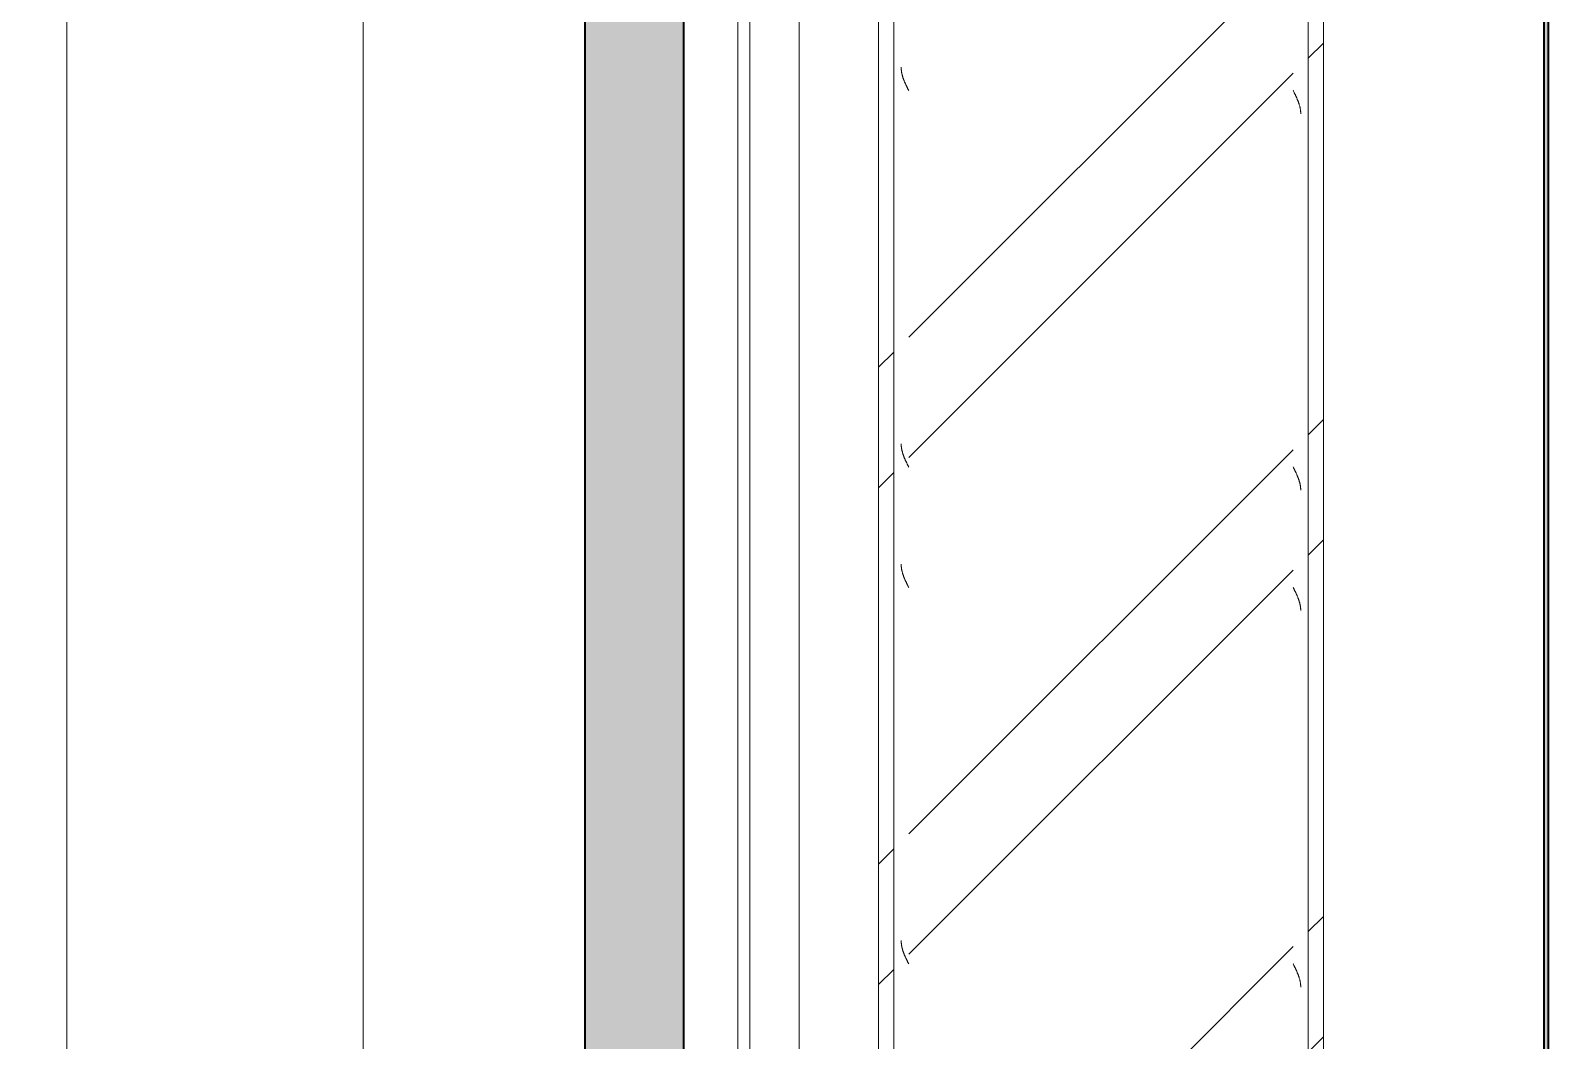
# Model space of a CAD drawing. Header units: centimetres. Extents: x -13467 to 3766, y -437 to 1921.
# Drawn here: x 1408.8 to 1562.4, y 198.9 to 301.1 of the extents above; entities that cross this region are included whole.
import ezdxf

# ---------------------------------------------------------------- set-up
doc = ezdxf.new("R2010")
doc.units = ezdxf.units.CM
for name, color, linetype, lineweight in [('A-WALL', 7, 'Continuous', 9), ('A-WALL-PATT', 7, 'Continuous', 35), ('I-WALL', 7, 'Continuous', 9), ('P-PIPE', 7, 'Continuous', 9), ('S-COLS', 7, 'Continuous', 9)]:
    doc.layers.add(name, color=color, linetype=linetype, lineweight=lineweight)
pattern_1 = [(45, (-5050.647, 712), (-25.14472, 25.14472), []), (45, (-5050.647, 750.1), (-25.14472, 25.14472), [])]

# ---------------------------------------------------------------- blocks, each defined once
blk = doc.blocks.new('FP_90-Sección 1-2')
at = {"layer": 'S-COLS', "color": 9, "true_color": 0xc0c0c0}
for p, q in [((2087.92, 294.99), (2087.9, 295.03)), ((2087.93, 294.95), (2087.92, 294.99)), ((2087.95, 294.91), (2087.93, 294.95)), ((2087.97, 294.88), (2087.95, 294.91)), ((2087.99, 294.84), (2087.97, 294.88)), ((2088.01, 294.8), (2087.99, 294.84)), ((2088.03, 294.76), (2088.01, 294.8)), ((2088.05, 294.73), (2088.03, 294.76)), ((2088.06, 294.69), (2088.05, 294.73)), ((2088.08, 294.65), (2088.06, 294.69)), ((2088.1, 294.61), (2088.08, 294.65)), ((2088.12, 294.58), (2088.1, 294.61)), ((2088.14, 294.54), (2088.12, 294.58)), ((2088.16, 294.5), (2088.14, 294.54)), ((2088.17, 294.47), (2088.16, 294.5)), ((2088.19, 294.43), (2088.17, 294.47)), ((2088.21, 294.39), (2088.19, 294.43)), ((2088.22, 294.35), (2088.21, 294.39)), ((2088.24, 294.32), (2088.22, 294.35)), ((2088.26, 294.28), (2088.24, 294.32)), ((2088.27, 294.24), (2088.26, 294.28)), ((2088.29, 294.2), (2088.27, 294.24)), ((2088.31, 294.17), (2088.29, 294.2)), ((2088.32, 294.13), (2088.31, 294.17)), ((2088.34, 294.09), (2088.32, 294.13)), ((2088.35, 294.06), (2088.34, 294.09)), ((2088.37, 294.02), (2088.35, 294.06)), ((2088.38, 293.98), (2088.37, 294.02)), ((2088.4, 293.94), (2088.38, 293.98)), ((2088.41, 293.91), (2088.4, 293.94)), ((2088.43, 293.87), (2088.41, 293.91)), ((2088.44, 293.83), (2088.43, 293.87)), ((2088.45, 293.79), (2088.44, 293.83)), ((2088.47, 293.76), (2088.45, 293.79)), ((2088.48, 293.72), (2088.47, 293.76)), ((2088.49, 293.68), (2088.48, 293.72)), ((2088.5, 293.64), (2088.49, 293.68)), ((2088.51, 293.61), (2088.5, 293.64)), ((2088.52, 293.57), (2088.51, 293.61)), ((2088.54, 293.53), (2088.52, 293.57)), ((2088.55, 293.5), (2088.54, 293.53)), ((2088.56, 293.46), (2088.55, 293.5)), ((2088.56, 293.42), (2088.56, 293.46)), ((2088.57, 293.38), (2088.56, 293.42)), ((2088.58, 293.35), (2088.57, 293.38)), ((2088.59, 293.31), (2088.58, 293.35)), ((2088.6, 293.27), (2088.59, 293.31)), ((2088.61, 293.23), (2088.6, 293.27)), ((2088.61, 293.2), (2088.61, 293.23)), ((2088.62, 293.16), (2088.61, 293.2)), ((2088.63, 293.12), (2088.62, 293.16)), ((2088.63, 293.09), (2088.63, 293.12)), ((2088.64, 293.05), (2088.63, 293.09)), ((2088.64, 293.01), (2088.64, 293.05)), ((2088.65, 292.97), (2088.64, 293.01)), ((2088.65, 292.94), (2088.65, 292.97)), ((2088.65, 292.9), (2088.65, 292.94)), ((2088.66, 292.86), (2088.65, 292.9)), ((2088.66, 292.82), (2088.66, 292.86)), ((2088.66, 292.79), (2088.66, 292.82)), ((2088.66, 292.75), (2088.66, 292.79)), ((2088.66, 292.71), (2088.66, 292.75)), ((2088.66, 292.67), (2088.66, 292.71)), ((2087.92, 256.89), (2087.9, 256.93)), ((2087.93, 256.85), (2087.92, 256.89)), ((2087.95, 256.81), (2087.93, 256.85)), ((2087.97, 256.78), (2087.95, 256.81)), ((2087.99, 256.74), (2087.97, 256.78)), ((2088.01, 256.7), (2087.99, 256.74)), ((2088.03, 256.66), (2088.01, 256.7)), ((2088.05, 256.63), (2088.03, 256.66)), ((2088.06, 256.59), (2088.05, 256.63)), ((2088.08, 256.55), (2088.06, 256.59)), ((2088.1, 256.51), (2088.08, 256.55)), ((2088.12, 256.48), (2088.1, 256.51)), ((2088.14, 256.44), (2088.12, 256.48)), ((2088.16, 256.4), (2088.14, 256.44)), ((2088.17, 256.37), (2088.16, 256.4)), ((2088.19, 256.33), (2088.17, 256.37)), ((2088.21, 256.29), (2088.19, 256.33)), ((2088.22, 256.25), (2088.21, 256.29)), ((2088.24, 256.22), (2088.22, 256.25)), ((2088.26, 256.18), (2088.24, 256.22)), ((2088.27, 256.14), (2088.26, 256.18)), ((2088.29, 256.1), (2088.27, 256.14)), ((2088.31, 256.07), (2088.29, 256.1)), ((2088.32, 256.03), (2088.31, 256.07)), ((2088.34, 255.99), (2088.32, 256.03)), ((2088.35, 255.96), (2088.34, 255.99)), ((2088.37, 255.92), (2088.35, 255.96)), ((2088.38, 255.88), (2088.37, 255.92)), ((2088.4, 255.84), (2088.38, 255.88)), ((2088.41, 255.81), (2088.4, 255.84)), ((2088.43, 255.77), (2088.41, 255.81)), ((2088.44, 255.73), (2088.43, 255.77)), ((2088.45, 255.69), (2088.44, 255.73)), ((2088.47, 255.66), (2088.45, 255.69)), ((2088.48, 255.62), (2088.47, 255.66)), ((2088.49, 255.58), (2088.48, 255.62)), ((2088.5, 255.54), (2088.49, 255.58)), ((2088.51, 255.51), (2088.5, 255.54)), ((2088.52, 255.47), (2088.51, 255.51)), ((2088.54, 255.43), (2088.52, 255.47)), ((2088.55, 255.4), (2088.54, 255.43)), ((2088.56, 255.36), (2088.55, 255.4)), ((2088.56, 255.32), (2088.56, 255.36)), ((2088.57, 255.28), (2088.56, 255.32)), ((2088.58, 255.25), (2088.57, 255.28)), ((2088.59, 255.21), (2088.58, 255.25)), ((2088.6, 255.17), (2088.59, 255.21)), ((2088.61, 255.13), (2088.6, 255.17)), ((2088.61, 255.1), (2088.61, 255.13)), ((2088.62, 255.06), (2088.61, 255.1)), ((2088.63, 255.02), (2088.62, 255.06)), ((2088.63, 254.99), (2088.63, 255.02)), ((2088.64, 254.95), (2088.63, 254.99)), ((2088.64, 254.91), (2088.64, 254.95)), ((2088.65, 254.87), (2088.64, 254.91)), ((2088.65, 254.84), (2088.65, 254.87)), ((2088.65, 254.8), (2088.65, 254.84)), ((2088.66, 254.76), (2088.65, 254.8)), ((2088.66, 254.72), (2088.66, 254.76)), ((2088.66, 254.69), (2088.66, 254.72)), ((2088.66, 254.65), (2088.66, 254.69)), ((2088.66, 254.61), (2088.66, 254.65)), ((2088.66, 254.57), (2088.66, 254.61)), ((2087.92, 244.7), (2087.9, 244.74)), ((2087.93, 244.66), (2087.92, 244.7)), ((2087.95, 244.62), (2087.93, 244.66)), ((2087.97, 244.59), (2087.95, 244.62)), ((2087.99, 244.55), (2087.97, 244.59)), ((2088.01, 244.51), (2087.99, 244.55)), ((2088.03, 244.47), (2088.01, 244.51)), ((2088.05, 244.44), (2088.03, 244.47)), ((2088.06, 244.4), (2088.05, 244.44)), ((2088.08, 244.36), (2088.06, 244.4)), ((2088.1, 244.33), (2088.08, 244.36)), ((2088.12, 244.29), (2088.1, 244.33)), ((2088.14, 244.25), (2088.12, 244.29)), ((2088.16, 244.21), (2088.14, 244.25)), ((2088.17, 244.18), (2088.16, 244.21)), ((2088.19, 244.14), (2088.17, 244.18)), ((2088.21, 244.1), (2088.19, 244.14)), ((2088.22, 244.06), (2088.21, 244.1)), ((2088.24, 244.03), (2088.22, 244.06)), ((2088.26, 243.99), (2088.24, 244.03)), ((2088.27, 243.95), (2088.26, 243.99)), ((2088.29, 243.91), (2088.27, 243.95)), ((2088.31, 243.88), (2088.29, 243.91)), ((2088.32, 243.84), (2088.31, 243.88)), ((2088.34, 243.8), (2088.32, 243.84)), ((2088.35, 243.77), (2088.34, 243.8)), ((2088.37, 243.73), (2088.35, 243.77)), ((2088.38, 243.69), (2088.37, 243.73)), ((2088.4, 243.65), (2088.38, 243.69)), ((2088.41, 243.62), (2088.4, 243.65)), ((2088.43, 243.58), (2088.41, 243.62)), ((2088.44, 243.54), (2088.43, 243.58)), ((2088.45, 243.5), (2088.44, 243.54)), ((2088.47, 243.47), (2088.45, 243.5)), ((2088.48, 243.43), (2088.47, 243.47)), ((2088.49, 243.39), (2088.48, 243.43)), ((2088.5, 243.36), (2088.49, 243.39)), ((2088.51, 243.32), (2088.5, 243.36)), ((2088.52, 243.28), (2088.51, 243.32)), ((2088.54, 243.24), (2088.52, 243.28)), ((2088.55, 243.21), (2088.54, 243.24)), ((2088.56, 243.17), (2088.55, 243.21)), ((2088.56, 243.13), (2088.56, 243.17)), ((2088.57, 243.09), (2088.56, 243.13)), ((2088.58, 243.06), (2088.57, 243.09)), ((2088.59, 243.02), (2088.58, 243.06)), ((2088.6, 242.98), (2088.59, 243.02)), ((2088.61, 242.95), (2088.6, 242.98)), ((2088.61, 242.91), (2088.61, 242.95)), ((2088.62, 242.87), (2088.61, 242.91)), ((2088.63, 242.83), (2088.62, 242.87)), ((2088.63, 242.8), (2088.63, 242.83)), ((2088.64, 242.76), (2088.63, 242.8)), ((2088.64, 242.72), (2088.64, 242.76)), ((2088.65, 242.68), (2088.64, 242.72)), ((2088.65, 242.65), (2088.65, 242.68)), ((2088.65, 242.61), (2088.65, 242.65)), ((2088.66, 242.57), (2088.65, 242.61)), ((2088.66, 242.53), (2088.66, 242.57)), ((2088.66, 242.5), (2088.66, 242.53)), ((2088.66, 242.46), (2088.66, 242.5)), ((2088.66, 242.42), (2088.66, 242.46)), ((2088.66, 242.39), (2088.66, 242.42)), ((2087.92, 206.6), (2087.9, 206.64)), ((2087.93, 206.56), (2087.92, 206.6)), ((2087.95, 206.52), (2087.93, 206.56)), ((2087.97, 206.49), (2087.95, 206.52)), ((2087.99, 206.45), (2087.97, 206.49)), ((2088.01, 206.41), (2087.99, 206.45)), ((2088.03, 206.37), (2088.01, 206.41)), ((2088.05, 206.34), (2088.03, 206.37)), ((2088.06, 206.3), (2088.05, 206.34)), ((2088.08, 206.26), (2088.06, 206.3)), ((2088.1, 206.23), (2088.08, 206.26)), ((2088.12, 206.19), (2088.1, 206.23)), ((2088.14, 206.15), (2088.12, 206.19)), ((2088.16, 206.11), (2088.14, 206.15)), ((2088.17, 206.08), (2088.16, 206.11)), ((2088.19, 206.04), (2088.17, 206.08)), ((2088.21, 206), (2088.19, 206.04)), ((2088.22, 205.96), (2088.21, 206)), ((2088.24, 205.93), (2088.22, 205.96)), ((2088.26, 205.89), (2088.24, 205.93)), ((2088.27, 205.85), (2088.26, 205.89)), ((2088.29, 205.81), (2088.27, 205.85)), ((2088.31, 205.78), (2088.29, 205.81)), ((2088.32, 205.74), (2088.31, 205.78)), ((2088.34, 205.7), (2088.32, 205.74)), ((2088.35, 205.67), (2088.34, 205.7)), ((2088.37, 205.63), (2088.35, 205.67)), ((2088.38, 205.59), (2088.37, 205.63)), ((2088.4, 205.55), (2088.38, 205.59)), ((2088.41, 205.52), (2088.4, 205.55)), ((2088.43, 205.48), (2088.41, 205.52)), ((2088.44, 205.44), (2088.43, 205.48)), ((2088.45, 205.4), (2088.44, 205.44)), ((2088.47, 205.37), (2088.45, 205.4)), ((2088.48, 205.33), (2088.47, 205.37)), ((2088.49, 205.29), (2088.48, 205.33)), ((2088.5, 205.26), (2088.49, 205.29)), ((2088.51, 205.22), (2088.5, 205.26)), ((2088.52, 205.18), (2088.51, 205.22)), ((2088.54, 205.14), (2088.52, 205.18)), ((2088.55, 205.11), (2088.54, 205.14)), ((2088.56, 205.07), (2088.55, 205.11)), ((2088.56, 205.03), (2088.56, 205.07)), ((2088.57, 204.99), (2088.56, 205.03)), ((2088.58, 204.96), (2088.57, 204.99)), ((2088.59, 204.92), (2088.58, 204.96)), ((2088.6, 204.88), (2088.59, 204.92)), ((2088.61, 204.85), (2088.6, 204.88)), ((2088.61, 204.81), (2088.61, 204.85)), ((2088.62, 204.77), (2088.61, 204.81)), ((2088.63, 204.73), (2088.62, 204.77)), ((2088.63, 204.7), (2088.63, 204.73)), ((2088.64, 204.66), (2088.63, 204.7)), ((2088.64, 204.62), (2088.64, 204.66)), ((2088.65, 204.58), (2088.64, 204.62)), ((2088.65, 204.55), (2088.65, 204.58)), ((2088.65, 204.51), (2088.65, 204.55)), ((2088.66, 204.47), (2088.65, 204.51)), ((2088.66, 204.43), (2088.66, 204.47)), ((2088.66, 204.4), (2088.66, 204.43)), ((2088.66, 204.36), (2088.66, 204.4)), ((2088.66, 204.32), (2088.66, 204.36)), ((2088.66, 204.29), (2088.66, 204.32))]:
    blk.add_line(p, q, dxfattribs=at)
blk = doc.blocks.new('FP_91-Sección 1-2')
at = {"layer": 'S-COLS', "color": 9, "true_color": 0xc0c0c0}
for p, q in [((2048.25, 297.34), (2048.25, 297.38)), ((2048.25, 297.3), (2048.25, 297.34)), ((2048.25, 297.26), (2048.25, 297.3)), ((2048.25, 297.23), (2048.25, 297.26)), ((2048.26, 297.19), (2048.25, 297.23)), ((2048.26, 297.15), (2048.26, 297.19)), ((2048.26, 297.11), (2048.26, 297.15)), ((2048.27, 297.08), (2048.26, 297.11)), ((2048.27, 297.04), (2048.27, 297.08)), ((2048.28, 297), (2048.27, 297.04)), ((2048.28, 296.96), (2048.28, 297)), ((2048.29, 296.93), (2048.28, 296.96)), ((2048.29, 296.89), (2048.29, 296.93)), ((2048.3, 296.85), (2048.29, 296.89)), ((2048.31, 296.82), (2048.3, 296.85)), ((2048.31, 296.78), (2048.31, 296.82)), ((2048.32, 296.74), (2048.31, 296.78)), ((2048.33, 296.7), (2048.32, 296.74)), ((2048.34, 296.67), (2048.33, 296.7)), ((2048.35, 296.63), (2048.34, 296.67)), ((2048.36, 296.59), (2048.35, 296.63)), ((2048.37, 296.55), (2048.36, 296.59)), ((2048.38, 296.52), (2048.37, 296.55)), ((2048.39, 296.48), (2048.38, 296.52)), ((2048.4, 296.44), (2048.39, 296.48)), ((2048.41, 296.41), (2048.4, 296.44)), ((2048.42, 296.37), (2048.41, 296.41)), ((2048.43, 296.33), (2048.42, 296.37)), ((2048.45, 296.29), (2048.43, 296.33)), ((2048.46, 296.26), (2048.45, 296.29)), ((2048.47, 296.22), (2048.46, 296.26)), ((2048.49, 296.18), (2048.47, 296.22)), ((2048.5, 296.14), (2048.49, 296.18)), ((2048.51, 296.11), (2048.5, 296.14)), ((2048.53, 296.07), (2048.51, 296.11)), ((2048.54, 296.03), (2048.53, 296.07)), ((2048.56, 295.99), (2048.54, 296.03)), ((2048.57, 295.96), (2048.56, 295.99)), ((2048.59, 295.92), (2048.57, 295.96)), ((2048.6, 295.88), (2048.59, 295.92)), ((2048.62, 295.85), (2048.6, 295.88)), ((2048.64, 295.81), (2048.62, 295.85)), ((2048.65, 295.77), (2048.64, 295.81)), ((2048.67, 295.73), (2048.65, 295.77)), ((2048.69, 295.7), (2048.67, 295.73)), ((2048.7, 295.66), (2048.69, 295.7)), ((2048.72, 295.62), (2048.7, 295.66)), ((2048.74, 295.58), (2048.72, 295.62)), ((2048.76, 295.55), (2048.74, 295.58)), ((2048.78, 295.51), (2048.76, 295.55)), ((2048.79, 295.47), (2048.78, 295.51)), ((2048.81, 295.44), (2048.79, 295.47)), ((2048.83, 295.4), (2048.81, 295.44)), ((2048.85, 295.36), (2048.83, 295.4)), ((2048.87, 295.32), (2048.85, 295.36)), ((2048.88, 295.29), (2048.87, 295.32)), ((2048.9, 295.25), (2048.88, 295.29)), ((2048.92, 295.21), (2048.9, 295.25)), ((2048.94, 295.17), (2048.92, 295.21)), ((2048.96, 295.14), (2048.94, 295.17)), ((2048.98, 295.1), (2048.96, 295.14)), ((2049, 295.06), (2048.98, 295.1)), ((2049.02, 295.02), (2049, 295.06)), ((2048.25, 259.24), (2048.25, 259.28)), ((2048.25, 259.2), (2048.25, 259.24)), ((2048.25, 259.16), (2048.25, 259.2)), ((2048.25, 259.13), (2048.25, 259.16)), ((2048.26, 259.09), (2048.25, 259.13)), ((2048.26, 259.05), (2048.26, 259.09)), ((2048.26, 259.01), (2048.26, 259.05)), ((2048.27, 258.98), (2048.26, 259.01)), ((2048.27, 258.94), (2048.27, 258.98)), ((2048.28, 258.9), (2048.27, 258.94)), ((2048.28, 258.86), (2048.28, 258.9)), ((2048.29, 258.83), (2048.28, 258.86)), ((2048.29, 258.79), (2048.29, 258.83)), ((2048.3, 258.75), (2048.29, 258.79)), ((2048.31, 258.72), (2048.3, 258.75)), ((2048.31, 258.68), (2048.31, 258.72)), ((2048.32, 258.64), (2048.31, 258.68)), ((2048.33, 258.6), (2048.32, 258.64)), ((2048.34, 258.57), (2048.33, 258.6)), ((2048.35, 258.53), (2048.34, 258.57)), ((2048.36, 258.49), (2048.35, 258.53)), ((2048.37, 258.45), (2048.36, 258.49)), ((2048.38, 258.42), (2048.37, 258.45)), ((2048.39, 258.38), (2048.38, 258.42)), ((2048.4, 258.34), (2048.39, 258.38)), ((2048.41, 258.31), (2048.4, 258.34)), ((2048.42, 258.27), (2048.41, 258.31)), ((2048.43, 258.23), (2048.42, 258.27)), ((2048.45, 258.19), (2048.43, 258.23)), ((2048.46, 258.16), (2048.45, 258.19)), ((2048.47, 258.12), (2048.46, 258.16)), ((2048.49, 258.08), (2048.47, 258.12)), ((2048.5, 258.04), (2048.49, 258.08)), ((2048.51, 258.01), (2048.5, 258.04)), ((2048.53, 257.97), (2048.51, 258.01)), ((2048.54, 257.93), (2048.53, 257.97)), ((2048.56, 257.89), (2048.54, 257.93)), ((2048.57, 257.86), (2048.56, 257.89)), ((2048.59, 257.82), (2048.57, 257.86)), ((2048.6, 257.78), (2048.59, 257.82)), ((2048.62, 257.75), (2048.6, 257.78)), ((2048.64, 257.71), (2048.62, 257.75)), ((2048.65, 257.67), (2048.64, 257.71)), ((2048.67, 257.63), (2048.65, 257.67)), ((2048.69, 257.6), (2048.67, 257.63)), ((2048.7, 257.56), (2048.69, 257.6)), ((2048.72, 257.52), (2048.7, 257.56)), ((2048.74, 257.48), (2048.72, 257.52)), ((2048.76, 257.45), (2048.74, 257.48)), ((2048.78, 257.41), (2048.76, 257.45)), ((2048.79, 257.37), (2048.78, 257.41)), ((2048.81, 257.34), (2048.79, 257.37)), ((2048.83, 257.3), (2048.81, 257.34)), ((2048.85, 257.26), (2048.83, 257.3)), ((2048.87, 257.22), (2048.85, 257.26)), ((2048.88, 257.19), (2048.87, 257.22)), ((2048.9, 257.15), (2048.88, 257.19)), ((2048.92, 257.11), (2048.9, 257.15)), ((2048.94, 257.07), (2048.92, 257.11)), ((2048.96, 257.04), (2048.94, 257.07)), ((2048.98, 257), (2048.96, 257.04)), ((2049, 256.96), (2048.98, 257)), ((2049.02, 256.92), (2049, 256.96)), ((2048.25, 247.05), (2048.25, 247.09)), ((2048.25, 247.01), (2048.25, 247.05)), ((2048.25, 246.97), (2048.25, 247.01)), ((2048.25, 246.94), (2048.25, 246.97)), ((2048.26, 246.9), (2048.25, 246.94)), ((2048.26, 246.86), (2048.26, 246.9)), ((2048.26, 246.82), (2048.26, 246.86)), ((2048.27, 246.79), (2048.26, 246.82)), ((2048.27, 246.75), (2048.27, 246.79)), ((2048.28, 246.71), (2048.27, 246.75)), ((2048.28, 246.68), (2048.28, 246.71)), ((2048.29, 246.64), (2048.28, 246.68)), ((2048.29, 246.6), (2048.29, 246.64)), ((2048.3, 246.56), (2048.29, 246.6)), ((2048.31, 246.53), (2048.3, 246.56)), ((2048.31, 246.49), (2048.31, 246.53)), ((2048.32, 246.45), (2048.31, 246.49)), ((2048.33, 246.41), (2048.32, 246.45)), ((2048.34, 246.38), (2048.33, 246.41)), ((2048.35, 246.34), (2048.34, 246.38)), ((2048.36, 246.3), (2048.35, 246.34)), ((2048.37, 246.26), (2048.36, 246.3)), ((2048.38, 246.23), (2048.37, 246.26)), ((2048.39, 246.19), (2048.38, 246.23)), ((2048.4, 246.15), (2048.39, 246.19)), ((2048.41, 246.12), (2048.4, 246.15)), ((2048.42, 246.08), (2048.41, 246.12)), ((2048.43, 246.04), (2048.42, 246.08)), ((2048.45, 246), (2048.43, 246.04)), ((2048.46, 245.97), (2048.45, 246)), ((2048.47, 245.93), (2048.46, 245.97)), ((2048.49, 245.89), (2048.47, 245.93)), ((2048.5, 245.85), (2048.49, 245.89)), ((2048.51, 245.82), (2048.5, 245.85)), ((2048.53, 245.78), (2048.51, 245.82)), ((2048.54, 245.74), (2048.53, 245.78)), ((2048.56, 245.71), (2048.54, 245.74)), ((2048.57, 245.67), (2048.56, 245.71)), ((2048.59, 245.63), (2048.57, 245.67)), ((2048.6, 245.59), (2048.59, 245.63)), ((2048.62, 245.56), (2048.6, 245.59)), ((2048.64, 245.52), (2048.62, 245.56)), ((2048.65, 245.48), (2048.64, 245.52)), ((2048.67, 245.44), (2048.65, 245.48)), ((2048.69, 245.41), (2048.67, 245.44)), ((2048.7, 245.37), (2048.69, 245.41)), ((2048.72, 245.33), (2048.7, 245.37)), ((2048.74, 245.29), (2048.72, 245.33)), ((2048.76, 245.26), (2048.74, 245.29)), ((2048.78, 245.22), (2048.76, 245.26)), ((2048.79, 245.18), (2048.78, 245.22)), ((2048.81, 245.15), (2048.79, 245.18)), ((2048.83, 245.11), (2048.81, 245.15)), ((2048.85, 245.07), (2048.83, 245.11)), ((2048.87, 245.03), (2048.85, 245.07)), ((2048.88, 245), (2048.87, 245.03)), ((2048.9, 244.96), (2048.88, 245)), ((2048.92, 244.92), (2048.9, 244.96)), ((2048.94, 244.88), (2048.92, 244.92)), ((2048.96, 244.85), (2048.94, 244.88)), ((2048.98, 244.81), (2048.96, 244.85)), ((2049, 244.77), (2048.98, 244.81)), ((2049.02, 244.74), (2049, 244.77)), ((2048.25, 208.95), (2048.25, 208.99)), ((2048.25, 208.91), (2048.25, 208.95)), ((2048.25, 208.87), (2048.25, 208.91)), ((2048.25, 208.84), (2048.25, 208.87)), ((2048.26, 208.8), (2048.25, 208.84)), ((2048.26, 208.76), (2048.26, 208.8)), ((2048.26, 208.72), (2048.26, 208.76)), ((2048.27, 208.69), (2048.26, 208.72)), ((2048.27, 208.65), (2048.27, 208.69)), ((2048.28, 208.61), (2048.27, 208.65)), ((2048.28, 208.58), (2048.28, 208.61)), ((2048.29, 208.54), (2048.28, 208.58)), ((2048.29, 208.5), (2048.29, 208.54)), ((2048.3, 208.46), (2048.29, 208.5)), ((2048.31, 208.43), (2048.3, 208.46)), ((2048.31, 208.39), (2048.31, 208.43)), ((2048.32, 208.35), (2048.31, 208.39)), ((2048.33, 208.31), (2048.32, 208.35)), ((2048.34, 208.28), (2048.33, 208.31)), ((2048.35, 208.24), (2048.34, 208.28)), ((2048.36, 208.2), (2048.35, 208.24)), ((2048.37, 208.16), (2048.36, 208.2)), ((2048.38, 208.13), (2048.37, 208.16)), ((2048.39, 208.09), (2048.38, 208.13)), ((2048.4, 208.05), (2048.39, 208.09)), ((2048.41, 208.02), (2048.4, 208.05)), ((2048.42, 207.98), (2048.41, 208.02)), ((2048.43, 207.94), (2048.42, 207.98)), ((2048.45, 207.9), (2048.43, 207.94)), ((2048.46, 207.87), (2048.45, 207.9)), ((2048.47, 207.83), (2048.46, 207.87)), ((2048.49, 207.79), (2048.47, 207.83)), ((2048.5, 207.75), (2048.49, 207.79)), ((2048.51, 207.72), (2048.5, 207.75)), ((2048.53, 207.68), (2048.51, 207.72)), ((2048.54, 207.64), (2048.53, 207.68)), ((2048.56, 207.61), (2048.54, 207.64)), ((2048.57, 207.57), (2048.56, 207.61)), ((2048.59, 207.53), (2048.57, 207.57)), ((2048.6, 207.49), (2048.59, 207.53)), ((2048.62, 207.46), (2048.6, 207.49)), ((2048.64, 207.42), (2048.62, 207.46)), ((2048.65, 207.38), (2048.64, 207.42)), ((2048.67, 207.34), (2048.65, 207.38)), ((2048.69, 207.31), (2048.67, 207.34)), ((2048.7, 207.27), (2048.69, 207.31)), ((2048.72, 207.23), (2048.7, 207.27)), ((2048.74, 207.19), (2048.72, 207.23)), ((2048.76, 207.16), (2048.74, 207.19)), ((2048.78, 207.12), (2048.76, 207.16)), ((2048.79, 207.08), (2048.78, 207.12)), ((2048.81, 207.05), (2048.79, 207.08)), ((2048.83, 207.01), (2048.81, 207.05)), ((2048.85, 206.97), (2048.83, 207.01)), ((2048.87, 206.93), (2048.85, 206.97)), ((2048.88, 206.9), (2048.87, 206.93)), ((2048.9, 206.86), (2048.88, 206.9)), ((2048.92, 206.82), (2048.9, 206.86)), ((2048.94, 206.78), (2048.92, 206.82)), ((2048.96, 206.75), (2048.94, 206.78)), ((2048.98, 206.71), (2048.96, 206.75)), ((2049, 206.67), (2048.98, 206.71)), ((2049.02, 206.64), (2049, 206.67))]:
    blk.add_line(p, q, dxfattribs=at)
blk = doc.blocks.new('UC-Perfil universal-Pilar - 150 x 430-1711016-Sección 1-2')
at = {"layer": 'S-COLS', "true_color": 0xc0c0c0}
h = blk.add_hatch(dxfattribs=at)
h.set_pattern_fill('FP_6', color=9, style=0, pattern_type=2)
h.set_pattern_definition(pattern_1)
h.paths.add_polyline_path([(2047.5, 94), (2047.5, 99.22), (2045.96, 99.22), (2045.96, 94)])
h.paths.add_polyline_path([(2047.5, 104.22), (2047.5, 797.17), (2045.96, 797.17), (2045.96, 104.22)])
h.paths.add_polyline_path([(2045.96, 814.17), (2047.5, 814.17), (2047.5, 1218.53), (2045.96, 1218.53), (2045.96, 823.62)])
h = blk.add_hatch(dxfattribs=at)
h.set_pattern_fill('FP_6', color=9, style=0, pattern_type=2)
h.set_pattern_definition(pattern_1)
h.paths.add_polyline_path([(2049.02, 94), (2070.69, 94), (2070.66, 94.62), (2070.57, 94.62), (2070.66, 97.72), (2070.66, 97.79), (2070.24, 98.78), (2069.19, 99.1), (2066.09, 99.19), (2066.09, 99.22), (2049.02, 99.22), (2049.02, 97.71)])
h.paths.add_polyline_path([(2080.3, 94), (2087.9, 94), (2087.9, 1166.22), (2078.69, 1166.22), (2078.69, 1218.53), (2049.02, 1218.53), (2049.06, 814.17), (2080.13, 814.17), (2080.13, 797.17), (2049.02, 797.17), (2049.02, 104.22), (2066.09, 104.25), (2066.09, 104.34), (2069.19, 104.25), (2069.19, 104.22), (2071.9, 103.57), (2073.78, 102.31), (2074.8, 100.74), (2075.2, 100.18), (2075.72, 97.72), (2075.81, 97.71), (2075.72, 94.62), (2075.69, 94.62), (2075.72, 94), (2075.81, 94)])
h = blk.add_hatch(dxfattribs=at)
h.set_pattern_fill('FP_6', color=9, style=0, pattern_type=2)
h.set_pattern_definition(pattern_1)
h.paths.add_polyline_path([(2090.96, 94), (2090.96, 1166.22), (2089.42, 1166.22), (2089.42, 94)])
at = {"layer": 'S-COLS'}
for p, q in [((2089.42, 1166.22), (2089.42, 94)), ((2090.96, 1166.24), (2090.96, 94)), ((2045.96, 797.17), (2045.96, 104.2)), ((2047.5, 797.17), (2047.5, 104.2))]:
    blk.add_line(p, q, dxfattribs=at)
for name in ['FP_91-Sección 1-2', 'FP_90-Sección 1-2']:
    blk.add_blockref(name, (0, 0), dxfattribs=at)
blk = doc.blocks.new('PQ_RVR_EST-01_ZZ_ZZ_MO_T_A_rvt-2-Sección 1-2')
at = {"layer": 'S-COLS', "lineweight": 25}
blk.add_blockref('UC-Perfil universal-Pilar - 150 x 430-1711016-Sección 1-2', (0, 0), dxfattribs=at)
blk = doc.blocks.new('PQ_RVR_MEP-01_ZZ_ZZ_MO_T_A_rvt-2-Sección 1-2')
at = {"layer": 'P-PIPE', "color": 6, "true_color": 0xff00ff}
for p, q in [((2032.95, 597.66), (2032.95, 134)), ((2037.95, 134), (2037.95, 597.66))]:
    blk.add_line(p, q, dxfattribs=at)

msp = doc.modelspace()

# ---------------------------------------------------------------- hatches: boundary and pattern name
at = {"layer": 'A-WALL-PATT', "lineweight": 9, "true_color": 0x9a9a9a}
for points in [[(1561.886, 99), (1562.386, 99), (1562.386, 1306.818), (1561.886, 1306.818), (1561.886, 153.55)], [(1464.9, 134), (1474.9, 134), (1474.9, 588.801), (1464.9, 588.801), (1464.9, 153.55)]]:
    msp.add_hatch(color=253, dxfattribs=at).paths.add_polyline_path(points)
at = {"layer": 'A-WALL-PATT', "lineweight": 9, "true_color": 0x808080}
h = msp.add_hatch(dxfattribs=at)
h.set_pattern_fill('FP_24', color=8, style=0, pattern_type=2)
h.set_pattern_definition([(90, (-5604.707, 712), (-29.988, 2e-15), [])])
h.paths.add_polyline_path([(1449.629, 134), (1464.9, 134), (1464.9, 588.801), (1480.385, 588.801), (1480.377, 602.145), (1480.1, 602.14), (1477, 602.229), (1477, 602.26), (1397.475, 602.26), (1397.475, 134), (1449.061, 134)])
h.paths.add_polyline_path([(1480.385, 607.203), (1480.385, 797.171), (1397.475, 797.171), (1397.475, 673.849), (1439.558, 673.849), (1439.558, 658.849), (1397.475, 658.849), (1397.475, 607.26), (1477, 607.291), (1477, 607.38), (1480.1, 607.291), (1480.176, 607.245)])
h.paths.add_polyline_path([(1409.262, 814.171), (1480.385, 814.171), (1480.385, 1027), (1397.475, 1027), (1397.475, 921.499), (1424.128, 921.448), (1426.741, 921.034), (1428.324, 920.276), (1429.758, 919.37), (1430.785, 918.345), (1431.639, 917.312), (1432.851, 914.893), (1433.118, 913.363), (1433.305, 911.999), (1433.253, 887.053), (1432.84, 884.444), (1432.082, 882.862), (1431.176, 881.427), (1430.151, 880.4), (1429.118, 879.546), (1426.699, 878.334), (1425.281, 878.079), (1423.805, 877.88), (1408.486, 877.88), (1408.529, 814.171), (1409.048, 814.171)])
h.paths.add_polyline_path([(1397.475, 814.171), (1405.486, 814.171), (1405.486, 877.88), (1397.475, 877.88), (1397.475, 823.622)])
h.paths.add_polyline_path([(1426.215, 878.262), (1426.421, 878.345), (1426.236, 878.27)])
h.paths.add_polyline_path([(1405.486, 880.88), (1405.486, 918.499), (1397.475, 918.499), (1397.475, 880.88), (1399.75, 880.88)])
h.paths.add_polyline_path([(1423.293, 880.88), (1423.85, 880.889), (1426.402, 881.448), (1428.549, 883.005), (1429.845, 885.067), (1430.305, 887.38), (1430.296, 912.044), (1429.737, 914.596), (1428.18, 916.743), (1426.118, 918.039), (1423.805, 918.499), (1408.486, 918.499), (1408.486, 880.88), (1412.67, 880.88)])
h.paths.add_polyline_path([(1432.924, 914.409), (1432.84, 914.615), (1432.915, 914.43)])

# ---------------------------------------------------------------- linework, layer by layer
at = {"layer": 'A-WALL', "lineweight": 35}
for p, q in [((1561.886, 1306.818), (1561.886, 99)), ((1562.386, 99), (1562.386, 1306.818))]:
    msp.add_line(p, q, dxfattribs=at)
at = {"layer": 'I-WALL'}
msp.add_line((1480.385, 602.142), (1480.385, 134), dxfattribs=at)
at = {"layer": 'I-WALL', "lineweight": 35}
for p, q in [((1464.9, 588.801), (1464.9, 134)), ((1474.9, 134), (1474.9, 588.801))]:
    msp.add_line(p, q, dxfattribs=at)

# ---------------------------------------------------------------- block references
at = {"lineweight": 5}
for name in ['PQ_RVR_EST-01_ZZ_ZZ_MO_T_A_rvt-2-Sección 1-2', 'PQ_RVR_MEP-01_ZZ_ZZ_MO_T_A_rvt-2-Sección 1-2']:
    msp.add_blockref(name, (-551.352, 0), dxfattribs=at)

doc.saveas('drawing.dxf')
